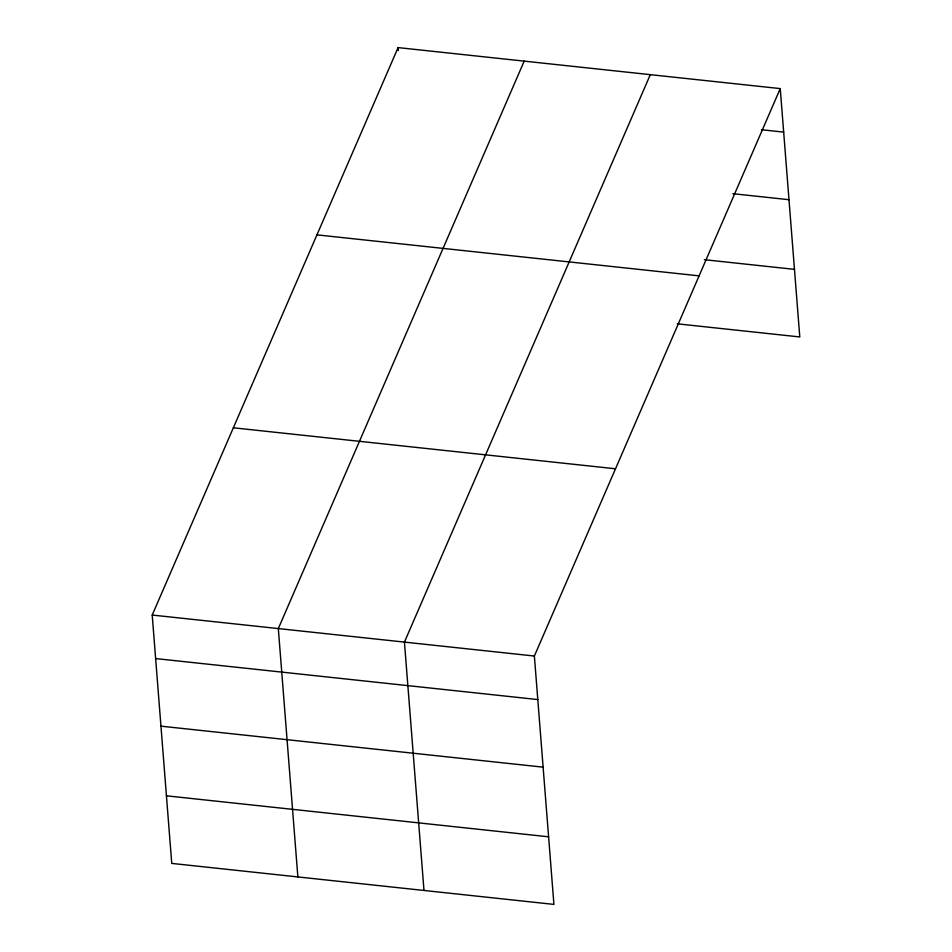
<?xml version="1.0" encoding="UTF-8"?>
<svg xmlns="http://www.w3.org/2000/svg" width="952" height="952" viewBox="0 0 952 952"><rect width="100%" height="100%" fill="white"/><g stroke="black" fill="none" stroke-linecap="round" stroke-linejoin="round"><path stroke-width="1.43" d="M780.247 88.596L534.37 656.035L553.921 904.4L171.753 863.404L152.213 615.052L398.079 47.6L780.247 88.596L799.787 336.948L677.241 323.811M524.195 61.13L278.317 628.57L297.869 876.935M650.311 74.649L404.433 642.1L423.985 890.465M761.517 129.734L783.674 132.114M732.885 193.696L788.994 199.706M704.397 259.694L794.468 269.356M316.945 234.858L699.113 275.854M233.347 427.793L615.516 468.777M152.213 615.052L534.37 656.035M155.628 658.57L537.797 699.565M160.959 726.162L543.116 767.157M166.433 795.812L548.602 836.808M398.079 47.6L398.305 50.504"/></g></svg>
